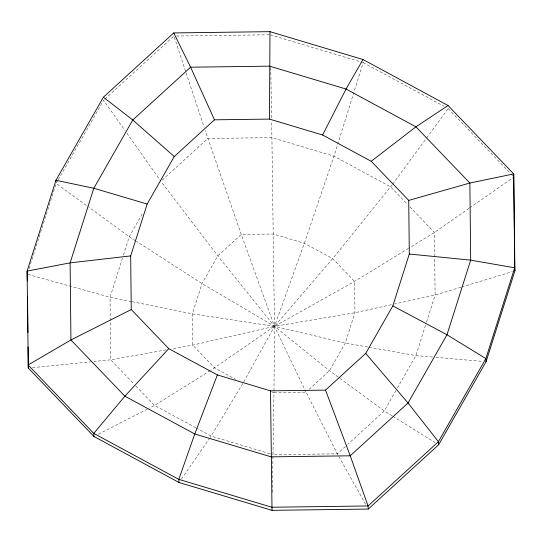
<?xml version="1.0" encoding="UTF-8"?>
<svg xmlns="http://www.w3.org/2000/svg" width="542" height="542" viewBox="0 0 542 542"><rect width="100%" height="100%" fill="white"/><g stroke="black" fill="none" stroke-linecap="round" stroke-linejoin="round"><path stroke-width="0.41" stroke-dasharray="2.71 2.03" d="M273.981 390.877L274.482 326.331L271.684 121.604M271.583 391.839L273.967 392.557L272.362 494.318M270.167 34.763L363.181 62.615L333.974 156.191L304.353 243.311L274.482 326.331L242.965 383.269L210.235 437.496M29.078 268.581L55.887 184.205M122.445 258.222L110.046 297.253L110.71 359.827L134.064 384.156M123.461 255.038L129.281 236.718L143.007 212.66M425.504 325.315L415.883 355.586L396.331 389.847M426.513 322.131L435.118 295.044L434.718 257.843M57.818 180.459L56.144 183.399L88.265 206.82M58.238 179.727L103.569 100.304L124.951 130.514M395.917 390.572L384.264 410.985L347.849 444.244M181.414 479.026L209.754 438.187M392.171 184.815L332.707 258.642L274.482 326.331L211.034 370.172M392.672 184.138L426.208 138.549M426.71 137.871L448.227 108.61L446.75 107.811M104.816 99.166L173.928 36.036L185.838 72.052M162.133 180.195L207.803 138.474L271.962 137.627L333.974 156.191L390.674 186.861L407.598 204.497M309.136 389.312L329.502 370.708L345.315 343.011L354.929 312.741L354.597 281.454L332.707 258.642L304.353 243.311L273.351 234.029L241.271 234.456L217.816 255.878L202.01 283.574L192.39 313.845L192.728 345.132L214.618 367.937L235.695 379.339M345.383 446.5L337.361 453.83L273.202 454.677L270.783 453.952M468.993 208.372L434.454 232.471L409.271 247.918M469.684 207.884L513.206 177.519M210.323 370.62L154.497 405.443L149.26 408.126M408.553 248.358L354.597 281.454L274.482 326.331L192.728 345.132L172.017 348.845M98.448 434.189L148.515 408.512M460.903 287.24L435.118 295.044L394.61 303.987M461.709 286.996L512.481 271.63M391.304 304.712L354.929 312.741L274.482 326.331L192.39 313.845L132.282 301.731M166.218 349.881L110.71 359.827L93.895 361.514M32.5 367.645L90.528 361.846M176.462 36.002L269.327 34.776M273.967 392.557L306.047 392.13L337.361 453.83L365.789 504.649M432.591 357.043L415.883 355.586L368.56 347.151M435.931 357.334L482.712 361.412M367.727 347.002L345.315 343.011L274.482 326.331L202.01 283.574L136.34 241.265M131.455 301.569L110.046 297.253L28.103 274.435M269.977 453.708L211.197 436.107L196.468 428.146M363.181 62.615L443.79 106.212M195.73 427.746L154.497 405.443L134.646 384.766M392.13 415.877L384.264 410.985L338.967 377.672M392.848 416.324L435.05 442.577M135.635 240.811L129.281 236.718L88.949 207.322M338.289 377.171L329.502 370.708L274.482 326.331L217.816 255.878L161.414 181.99M448.227 108.61L510.381 173.365M510.971 173.982L512.725 175.811M409.935 206.929L434.454 232.471L434.711 256.996M126.889 133.257L160.899 181.319M306.047 392.13L274.482 326.331L241.271 234.456L205.161 130.473M186.102 72.852L204.097 127.268M270.743 67.648L271.623 118.237"/><path stroke-width="0.81" d="M269.462 119.091L214.469 119.823L174.267 156.543L147.16 204.029L130.676 255.912L131.252 309.55L168.772 348.648L217.376 374.928L270.519 390.843L325.512 390.118L365.714 353.398L392.821 305.912L409.305 254.022L408.729 200.391L371.209 161.292L322.605 135.005L269.462 119.091L269.977 31.66L173.738 32.933L103.38 97.201L55.948 180.296L27.1 271.102L28.292 368.072L93.962 436.493L179.016 482.488L272.023 510.34L368.262 509.067L438.62 444.799L486.052 361.704L514.9 270.898L513.708 173.928L448.031 105.507L362.984 59.512L269.977 31.66M217.376 374.928L194.754 433.973L178.819 479.385L179.016 482.488M322.605 135.005L346.047 89.037L362.984 59.512M168.772 348.648L124.884 396.182L93.773 433.39L93.962 436.493M371.209 161.292L415.917 126.828L448.031 105.507M131.252 309.55L70.934 339.969L28.103 364.969L93.773 433.39L178.819 479.385L271.833 507.237L368.072 505.964L438.424 441.696L485.856 358.601L514.704 267.795L513.708 173.928L469.867 183.033L408.729 200.391M130.676 255.912L70.114 262.863L27.1 271.102L27.364 280.973M409.305 254.022L470.686 260.146L514.704 267.795L514.9 270.898M147.16 204.029L93.813 188.264L55.948 180.296L56.043 181.848M392.821 305.912L446.987 334.739L485.856 358.601L486.052 361.704M103.38 97.201L132.776 119.999L174.267 156.543M365.714 353.398L408.024 403.011L438.424 441.696L438.62 444.799M173.738 32.933L190.581 67.201L214.469 119.823M325.512 390.118L350.227 455.802L368.072 505.964L368.262 509.067M272.023 510.34L270.519 390.843M27.527 296.189L27.913 332.551M28.069 346.927L28.292 368.072M93.813 188.264L70.114 262.863L70.934 339.969L124.884 396.182L194.754 433.973L271.163 456.852L350.227 455.802L408.024 403.011L446.987 334.739L470.686 260.146L469.867 183.033L415.917 126.828L346.047 89.037L269.638 66.158L190.581 67.201L132.776 119.999L93.813 188.264"/></g></svg>
